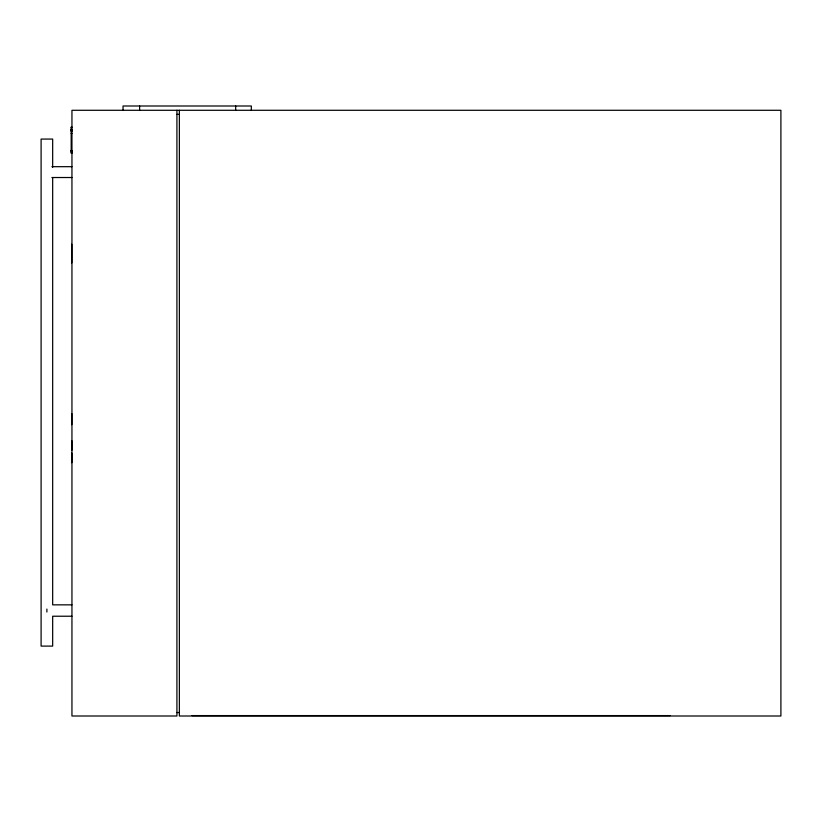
<?xml version="1.0" encoding="UTF-8"?>
<svg xmlns="http://www.w3.org/2000/svg" width="822" height="822" viewBox="0 0 822 822"><rect width="100%" height="100%" fill="white"/><g stroke="black" fill="none" stroke-linecap="round" stroke-linejoin="round"><path stroke-width="1.23" d="M176.915 114.381L179.36 114.381M71.946 126.978L71.185 126.978L71.185 153.128L71.946 153.128M71.185 127.441L71.946 127.441M71.185 129.188L71.946 129.27M71.185 129.568L71.946 129.568M71.185 130.246L71.946 130.246M71.185 130.523L71.946 130.523M71.185 131.345L71.946 131.345M71.185 133.441L71.946 133.441M71.185 150.436L71.946 150.436M71.185 150.816L71.946 150.775M71.185 150.971L71.946 150.94M71.185 152.789L71.946 152.728M51.899 166.681L71.946 166.681M51.899 177.521L71.946 177.521M71.946 604.848L52.67 604.848L52.67 177.562M71.946 616.223L52.67 616.223L52.67 646.102L41.1 646.102L41.1 139.072L52.67 139.072L52.67 167.298M176.915 712.54L179.36 712.54M192.081 715.592L670.207 715.592M251.327 110.282L251.327 105.997L123.033 105.997L123.033 110.282M235.678 105.997L235.678 110.282M179.36 110.282L179.36 716.003L780.9 716.003L780.9 110.282L71.946 110.282L71.946 716.003L176.915 716.003L176.915 110.282M139.617 105.997L139.617 110.282M71.74 244.185L71.74 262.968M71.771 413.538L71.771 424.707M71.802 440.643L71.802 450.322M71.802 453.056L71.802 462.724M46.885 609.071L46.885 612.01M71.946 151.762L71.185 151.762L71.946 151.803"/></g></svg>
